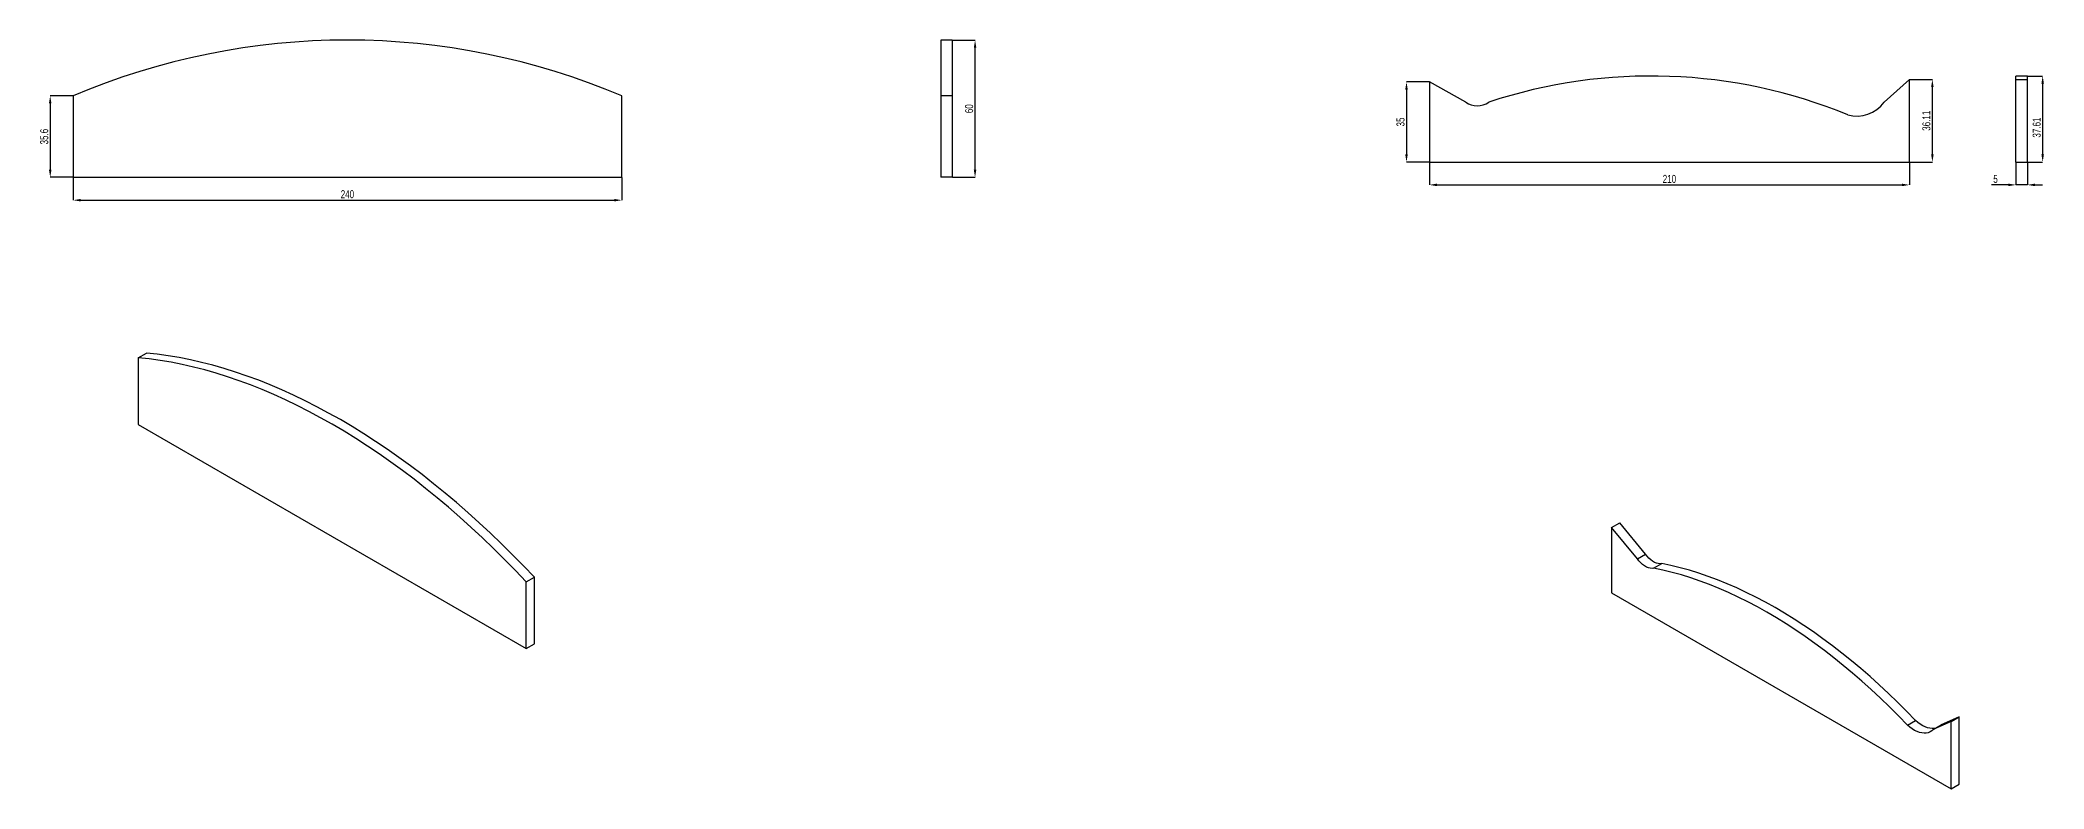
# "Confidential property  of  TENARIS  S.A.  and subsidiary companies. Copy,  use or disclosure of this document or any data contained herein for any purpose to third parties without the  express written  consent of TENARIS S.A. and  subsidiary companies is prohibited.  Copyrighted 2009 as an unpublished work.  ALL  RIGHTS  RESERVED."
# Model space of a CAD drawing. Header units: millimetres. Extents: x -10883 to -9053, y -35844 to -35438.
# Drawn here: x -10883 to -10006, y -35844 to -35516 of the extents above; entities that cross this region are included whole.
import ezdxf

# ---------------------------------------------------------------- set-up
doc = ezdxf.new("R2010")
doc.units = ezdxf.units.MM
doc.header["$LTSCALE"] = 0.3
doc.styles.add('SLDTEXTSTYLE0', font='TXT', dxfattribs={"width": 0.75})
doc.dimstyles.new('SLDDIMSTYLE0', dxfattribs={"dimtxt": 3.5, "dimasz": 3.302, "dimexe": 0, "dimexo": 0.0625, "dimgap": 0.875, "dimtad": 1, "dimrnd": 1e-09, "dimzin": 12, "dimdsep": 46, "dimtxsty": 'SLDTEXTSTYLE0', "dimsah": 1, "dimcen": 0.09, "dimadec": 0, "dimazin": 3, "dimtfac": 1, "dimtofl": 0, "dimtmove": 0, "dimatfit": 3, "dimfxl": 1, "dimfrac": 2, "dimtolj": 1, "dimtzin": 12, "dimarcsym": 0})
doc.dimstyles.new('SLDDIMSTYLE1', dxfattribs={"dimtxt": 3.5, "dimasz": 3.302, "dimexe": 0, "dimexo": 0.0625, "dimgap": 0.875, "dimtad": 1, "dimrnd": 1e-09, "dimzin": 12, "dimdsep": 46, "dimtxsty": 'SLDTEXTSTYLE0', "dimsah": 1, "dimcen": 0.09, "dimadec": 0, "dimazin": 3, "dimtfac": 1, "dimtmove": 0, "dimatfit": 0, "dimfxl": 1, "dimfrac": 2, "dimtolj": 1, "dimtzin": 12, "dimarcsym": 0})

# ---------------------------------------------------------------- blocks, each defined once
blk = doc.blocks.new('*D156')
at = {"color": 0, "linetype": 'Continuous', "lineweight": -2, "transparency": 16777216}
for p, q in [((-10275.21, -35534.59), (-10285.15, -35534.59)), ((-10285.15, -35537.9), (-10285.15, -35566.29)), ((-10275.21, -35569.59), (-10285.15, -35569.59))]:
    blk.add_line(p, q, dxfattribs=at)
at = {"color": 0, "linetype": 'Continuous', "transparency": 16777216}
for points in [[(-10285.7, -35537.9), (-10284.6, -35537.9), (-10285.15, -35534.59)], [(-10285.7, -35566.29), (-10284.6, -35566.29), (-10285.15, -35569.59)]]:
    blk.add_solid(points, dxfattribs=at)
at = {"layer": 'Defpoints', "color": 0, "linetype": 'Continuous', "transparency": 16777216}
for p in [(-10275.15, -35534.59), (-10285.15, -35569.59), (-10275.15, -35569.59)]:
    blk.add_point(p, dxfattribs=at)
at = {"color": 0, "linetype": 'Continuous', "lineweight": 18, "transparency": 16777216, "insert": (-10289.53, -35552.09), "char_height": 3.5, "attachment_point": 2, "rotation": 90, "style": 'SLDTEXTSTYLE0'}
blk.add_mtext('\\A1;35', dxfattribs=at)
blk = doc.blocks.new('*D157')
at = {"color": 0, "linetype": 'Continuous', "lineweight": -2, "transparency": 16777216}
for p, q in [((-10065.09, -35533.48), (-10055.15, -35533.48)), ((-10055.15, -35566.29), (-10055.15, -35536.79)), ((-10065.09, -35569.59), (-10055.15, -35569.59))]:
    blk.add_line(p, q, dxfattribs=at)
at = {"color": 0, "linetype": 'Continuous', "transparency": 16777216}
for points in [[(-10055.7, -35536.79), (-10054.6, -35536.79), (-10055.15, -35533.48)], [(-10055.7, -35566.29), (-10054.6, -35566.29), (-10055.15, -35569.59)]]:
    blk.add_solid(points, dxfattribs=at)
at = {"layer": 'Defpoints', "color": 0, "linetype": 'Continuous', "transparency": 16777216}
for p in [(-10065.15, -35533.48), (-10055.15, -35533.48), (-10065.15, -35569.59)]:
    blk.add_point(p, dxfattribs=at)
at = {"color": 0, "linetype": 'Continuous', "lineweight": 18, "transparency": 16777216, "insert": (-10059.53, -35551.54), "char_height": 3.5, "attachment_point": 2, "rotation": 90, "style": 'SLDTEXTSTYLE0'}
blk.add_mtext('\\A1;36.11', dxfattribs=at)
blk = doc.blocks.new('*D158')
at = {"color": 0, "linetype": 'Continuous', "lineweight": -2, "transparency": 16777216}
for p, q in [((-10275.15, -35569.66), (-10275.15, -35579.59)), ((-10065.15, -35569.66), (-10065.15, -35579.59)), ((-10271.85, -35579.59), (-10068.45, -35579.59))]:
    blk.add_line(p, q, dxfattribs=at)
at = {"color": 0, "linetype": 'Continuous', "transparency": 16777216}
for points in [[(-10271.85, -35579.04), (-10271.85, -35580.14), (-10275.15, -35579.59)], [(-10068.45, -35579.04), (-10068.45, -35580.14), (-10065.15, -35579.59)]]:
    blk.add_solid(points, dxfattribs=at)
at = {"layer": 'Defpoints', "color": 0, "linetype": 'Continuous', "transparency": 16777216}
for p in [(-10275.15, -35569.59), (-10065.15, -35569.59), (-10065.15, -35579.59)]:
    blk.add_point(p, dxfattribs=at)
at = {"color": 0, "linetype": 'Continuous', "lineweight": 18, "transparency": 16777216, "insert": (-10170.15, -35575.22), "char_height": 3.5, "attachment_point": 2, "style": 'SLDTEXTSTYLE0'}
blk.add_mtext('\\A1;210', dxfattribs=at)
blk = doc.blocks.new('*D159')
at = {"color": 0, "linetype": 'Continuous', "lineweight": -2, "transparency": 16777216}
for p, q in [((-10013.53, -35531.98), (-10006.91, -35531.98)), ((-10006.91, -35535.28), (-10006.91, -35566.29)), ((-10013.53, -35569.59), (-10006.91, -35569.59))]:
    blk.add_line(p, q, dxfattribs=at)
at = {"color": 0, "linetype": 'Continuous', "transparency": 16777216}
for points in [[(-10007.46, -35535.28), (-10006.36, -35535.28), (-10006.91, -35531.98)], [(-10007.46, -35566.29), (-10006.36, -35566.29), (-10006.91, -35569.59)]]:
    blk.add_solid(points, dxfattribs=at)
at = {"layer": 'Defpoints', "color": 0, "linetype": 'Continuous', "transparency": 16777216}
for p in [(-10013.59, -35531.98), (-10013.59, -35569.59), (-10006.91, -35569.59)]:
    blk.add_point(p, dxfattribs=at)
at = {"color": 0, "linetype": 'Continuous', "lineweight": 18, "transparency": 16777216, "insert": (-10011.29, -35554.52), "char_height": 3.5, "attachment_point": 2, "rotation": 90, "style": 'SLDTEXTSTYLE0'}
blk.add_mtext('\\A1;37.61', dxfattribs=at)
blk = doc.blocks.new('*D160')
at = {"color": 0, "linetype": 'Continuous', "lineweight": -2, "transparency": 16777216}
for p, q in [((-10018.59, -35569.66), (-10018.59, -35579.59)), ((-10013.59, -35569.66), (-10013.59, -35579.59)), ((-10021.89, -35579.59), (-10029.28, -35579.59)), ((-10013.59, -35579.59), (-10018.59, -35579.59)), ((-10010.29, -35579.59), (-10006.99, -35579.59))]:
    blk.add_line(p, q, dxfattribs=at)
at = {"color": 0, "linetype": 'Continuous', "transparency": 16777216}
for points in [[(-10021.89, -35579.04), (-10021.89, -35580.14), (-10018.59, -35579.59)], [(-10010.29, -35579.04), (-10010.29, -35580.14), (-10013.59, -35579.59)]]:
    blk.add_solid(points, dxfattribs=at)
at = {"layer": 'Defpoints', "color": 0, "linetype": 'Continuous', "transparency": 16777216}
for p in [(-10018.59, -35569.59), (-10013.59, -35569.59), (-10013.59, -35579.59)]:
    blk.add_point(p, dxfattribs=at)
at = {"color": 0, "linetype": 'Continuous', "lineweight": 18, "transparency": 16777216, "insert": (-10027.53, -35575.22), "char_height": 3.5, "attachment_point": 2, "style": 'SLDTEXTSTYLE0'}
blk.add_mtext('\\A1;5', dxfattribs=at)
blk = doc.blocks.new('*D168')
at = {"color": 0, "linetype": 'Continuous', "lineweight": -2, "transparency": 16777216}
for p, q in [((-10868.43, -35540.68), (-10878.36, -35540.68)), ((-10878.36, -35543.98), (-10878.36, -35572.98)), ((-10868.43, -35576.28), (-10878.36, -35576.28))]:
    blk.add_line(p, q, dxfattribs=at)
at = {"color": 0, "linetype": 'Continuous', "transparency": 16777216}
for points in [[(-10878.91, -35543.98), (-10877.81, -35543.98), (-10878.36, -35540.68)], [(-10878.91, -35572.98), (-10877.81, -35572.98), (-10878.36, -35576.28)]]:
    blk.add_solid(points, dxfattribs=at)
at = {"layer": 'Defpoints', "color": 0, "linetype": 'Continuous', "transparency": 16777216}
for p in [(-10868.36, -35540.68), (-10878.36, -35576.28), (-10868.36, -35576.28)]:
    blk.add_point(p, dxfattribs=at)
at = {"color": 0, "linetype": 'Continuous', "lineweight": 18, "transparency": 16777216, "insert": (-10882.74, -35558.48), "char_height": 3.5, "attachment_point": 2, "rotation": 90, "style": 'SLDTEXTSTYLE0'}
blk.add_mtext('\\A1;35.6', dxfattribs=at)
blk = doc.blocks.new('*D169')
at = {"color": 0, "linetype": 'Continuous', "lineweight": -2, "transparency": 16777216}
for p, q in [((-10868.36, -35576.34), (-10868.36, -35586.28)), ((-10628.36, -35576.34), (-10628.36, -35586.28)), ((-10865.06, -35586.28), (-10631.67, -35586.28))]:
    blk.add_line(p, q, dxfattribs=at)
at = {"color": 0, "linetype": 'Continuous', "transparency": 16777216}
for points in [[(-10865.06, -35585.73), (-10865.06, -35586.83), (-10868.36, -35586.28)], [(-10631.67, -35585.73), (-10631.67, -35586.83), (-10628.36, -35586.28)]]:
    blk.add_solid(points, dxfattribs=at)
at = {"layer": 'Defpoints', "color": 0, "linetype": 'Continuous', "transparency": 16777216}
for p in [(-10868.36, -35576.28), (-10628.36, -35576.28), (-10628.36, -35586.28)]:
    blk.add_point(p, dxfattribs=at)
at = {"color": 0, "linetype": 'Continuous', "lineweight": 18, "transparency": 16777216, "insert": (-10748.36, -35581.9), "char_height": 3.5, "attachment_point": 2, "style": 'SLDTEXTSTYLE0'}
blk.add_mtext('\\A1;240', dxfattribs=at)
blk = doc.blocks.new('*D170')
at = {"color": 0, "linetype": 'Continuous', "lineweight": -2, "transparency": 16777216}
for p, q in [((-10483.79, -35516.28), (-10473.85, -35516.28)), ((-10473.85, -35572.98), (-10473.85, -35519.58)), ((-10483.79, -35576.28), (-10473.85, -35576.28))]:
    blk.add_line(p, q, dxfattribs=at)
at = {"color": 0, "linetype": 'Continuous', "transparency": 16777216}
for points in [[(-10474.4, -35519.58), (-10473.3, -35519.58), (-10473.85, -35516.28)], [(-10474.4, -35572.98), (-10473.3, -35572.98), (-10473.85, -35576.28)]]:
    blk.add_solid(points, dxfattribs=at)
at = {"layer": 'Defpoints', "color": 0, "linetype": 'Continuous', "transparency": 16777216}
for p in [(-10483.85, -35516.28), (-10473.85, -35516.28), (-10483.85, -35576.28)]:
    blk.add_point(p, dxfattribs=at)
at = {"color": 0, "linetype": 'Continuous', "lineweight": 18, "transparency": 16777216, "insert": (-10478.22, -35546.28), "char_height": 3.5, "attachment_point": 2, "rotation": 90, "style": 'SLDTEXTSTYLE0'}
blk.add_mtext('\\A1;60', dxfattribs=at)

msp = doc.modelspace()

# ---------------------------------------------------------------- linework, layer by layer
at = {"color": 7, "linetype": 'Continuous', "lineweight": 25}
for p, q in [((-10483.849, -35516.279), (-10488.849, -35516.279)), ((-10488.849, -35516.279), (-10488.849, -35540.679)), ((-10483.849, -35516.279), (-10483.849, -35540.679)), ((-10275.152, -35534.594), (-10275.152, -35569.594)), ((-10259.226, -35543.4), (-10275.152, -35534.594)), ((-10065.152, -35533.484), (-10076.221, -35543.4)), ((-10065.152, -35569.594), (-10065.152, -35533.484)), ((-10013.592, -35531.981), (-10018.592, -35531.981)), ((-10018.592, -35533.484), (-10018.592, -35531.981)), ((-10018.592, -35569.594), (-10018.592, -35533.484)), ((-10018.592, -35533.484), (-10013.592, -35533.484)), ((-10013.592, -35533.484), (-10013.592, -35531.981)), ((-10013.592, -35569.594), (-10013.592, -35533.484)), ((-10868.365, -35540.679), (-10868.365, -35576.279)), ((-10628.365, -35576.279), (-10628.365, -35540.679)), ((-10483.849, -35540.679), (-10488.849, -35540.679)), ((-10488.849, -35540.679), (-10488.849, -35576.279)), ((-10483.849, -35540.679), (-10483.849, -35576.279)), ((-10275.152, -35569.594), (-10065.152, -35569.594)), ((-10018.592, -35569.594), (-10013.592, -35569.594)), ((-10868.365, -35576.279), (-10628.365, -35576.279)), ((-10483.849, -35576.279), (-10488.849, -35576.279)), ((-10839.831, -35655.201), (-10836.295, -35653.16)), ((-10839.831, -35655.201), (-10839.831, -35684.27)), ((-10839.831, -35684.27), (-10670.125, -35782.239)), ((-10195.442, -35729.36), (-10191.907, -35727.319)), ((-10195.442, -35729.36), (-10195.442, -35757.939)), ((-10184.181, -35743.051), (-10195.442, -35729.36)), ((-10180.646, -35741.01), (-10191.907, -35727.319)), ((-10184.181, -35743.051), (-10180.646, -35741.01)), ((-10177.058, -35747.163), (-10173.522, -35745.122)), ((-10670.125, -35753.17), (-10666.59, -35751.129)), ((-10670.125, -35782.239), (-10670.125, -35753.17)), ((-10666.59, -35780.198), (-10666.59, -35751.129)), ((-10195.442, -35757.939), (-10046.95, -35843.661)), ((-10670.125, -35782.239), (-10666.59, -35780.198)), ((-10066.042, -35815.808), (-10062.506, -35813.767)), ((-10046.95, -35814.176), (-10054.777, -35817.755)), ((-10054.777, -35817.755), (-10051.241, -35815.713)), ((-10043.414, -35812.135), (-10051.241, -35815.713)), ((-10046.95, -35814.176), (-10043.414, -35812.135)), ((-10046.95, -35843.661), (-10046.95, -35814.176)), ((-10043.414, -35841.62), (-10043.414, -35812.135)), ((-10046.95, -35843.661), (-10043.414, -35841.62))]:
    msp.add_line(p, q, dxfattribs=at)
at = {"color": 7, "linetype": 'Continuous', "lineweight": 25, "flags": 128}
for points in [[(-10666.59, -35751.129), (-10671.333, -35746.142), (-10676.122, -35741.26), (-10680.952, -35736.485), (-10685.822, -35731.819), (-10690.728, -35727.265), (-10695.668, -35722.826), (-10700.639, -35718.504), (-10705.638, -35714.301), (-10710.663, -35710.221), (-10715.711, -35706.264), (-10720.778, -35702.434), (-10725.863, -35698.732), (-10730.962, -35695.161), (-10736.072, -35691.722), (-10741.191, -35688.418), (-10746.315, -35685.25), (-10751.442, -35682.221), (-10756.57, -35679.331), (-10761.694, -35676.582), (-10766.813, -35673.976), (-10771.923, -35671.515), (-10777.022, -35669.199), (-10782.106, -35667.03), (-10787.174, -35665.009), (-10792.221, -35663.138), (-10797.246, -35661.417), (-10802.246, -35659.847), (-10807.217, -35658.43), (-10812.157, -35657.166), (-10817.063, -35656.055), (-10821.933, -35655.098), (-10826.763, -35654.297), (-10831.551, -35653.65), (-10836.295, -35653.16)], [(-10670.125, -35753.17), (-10674.869, -35748.183), (-10679.657, -35743.301), (-10684.488, -35738.526), (-10689.357, -35733.86), (-10694.264, -35729.306), (-10699.203, -35724.867), (-10704.175, -35720.545), (-10709.174, -35716.342), (-10714.199, -35712.262), (-10719.246, -35708.305), (-10724.314, -35704.475), (-10729.398, -35700.773), (-10734.497, -35697.202), (-10739.607, -35693.764), (-10744.726, -35690.459), (-10749.851, -35687.292), (-10754.978, -35684.262), (-10760.105, -35681.372), (-10765.23, -35678.623), (-10770.348, -35676.017), (-10775.459, -35673.556), (-10780.557, -35671.24), (-10785.642, -35669.071), (-10790.709, -35667.05), (-10795.757, -35665.179), (-10800.782, -35663.458), (-10805.781, -35661.888), (-10810.752, -35660.471), (-10815.692, -35659.207), (-10820.598, -35658.096), (-10825.468, -35657.139), (-10830.298, -35656.338), (-10835.087, -35655.691), (-10839.831, -35655.201)], [(-10177.058, -35747.163), (-10177.775, -35747.265), (-10178.547, -35747.215), (-10179.36, -35747.014), (-10180.197, -35746.666), (-10181.042, -35746.178), (-10181.879, -35745.56), (-10182.691, -35744.823), (-10183.464, -35743.981), (-10184.181, -35743.051)], [(-10173.522, -35745.122), (-10174.24, -35745.224), (-10175.012, -35745.174), (-10175.824, -35744.973), (-10176.661, -35744.625), (-10177.506, -35744.137), (-10178.343, -35743.519), (-10179.156, -35742.782), (-10179.928, -35741.94), (-10180.646, -35741.01)], [(-10066.042, -35815.808), (-10069.948, -35811.767), (-10073.894, -35807.822), (-10077.877, -35803.976), (-10081.893, -35800.232), (-10085.94, -35796.592), (-10090.016, -35793.059), (-10094.117, -35789.636), (-10098.24, -35786.324), (-10102.384, -35783.127), (-10106.544, -35780.045), (-10110.718, -35777.082), (-10114.904, -35774.239), (-10119.097, -35771.518), (-10123.296, -35768.922), (-10127.498, -35766.451), (-10131.699, -35764.109), (-10135.897, -35761.895), (-10140.088, -35759.813), (-10144.27, -35757.862), (-10148.441, -35756.046), (-10152.596, -35754.364), (-10156.734, -35752.818), (-10160.851, -35751.409), (-10164.945, -35750.139), (-10169.013, -35749.007), (-10173.051, -35748.015), (-10177.058, -35747.163)], [(-10062.506, -35813.767), (-10066.413, -35809.726), (-10070.359, -35805.781), (-10074.341, -35801.935), (-10078.357, -35798.191), (-10082.405, -35794.551), (-10086.48, -35791.018), (-10090.581, -35787.595), (-10094.705, -35784.283), (-10098.848, -35781.085), (-10103.008, -35778.004), (-10107.183, -35775.041), (-10111.368, -35772.198), (-10115.562, -35769.477), (-10119.761, -35766.881), (-10123.962, -35764.41), (-10128.163, -35762.068), (-10132.361, -35759.854), (-10136.553, -35757.772), (-10140.735, -35755.821), (-10144.905, -35754.005), (-10149.061, -35752.323), (-10153.199, -35750.777), (-10157.316, -35749.368), (-10161.41, -35748.098), (-10165.477, -35746.966), (-10169.516, -35745.974), (-10173.522, -35745.122)], [(-10054.777, -35817.755), (-10055.437, -35818.33), (-10056.178, -35818.776), (-10056.992, -35819.088), (-10057.871, -35819.263), (-10058.806, -35819.299), (-10059.786, -35819.196), (-10060.802, -35818.954), (-10061.843, -35818.577), (-10062.899, -35818.068), (-10063.958, -35817.432), (-10065.009, -35816.676), (-10066.042, -35815.808)], [(-10053.634, -35817.095), (-10054.336, -35817.222), (-10055.27, -35817.258), (-10056.251, -35817.155), (-10057.267, -35816.913), (-10058.308, -35816.536), (-10059.364, -35816.027), (-10060.422, -35815.391), (-10061.474, -35814.635), (-10062.506, -35813.767)]]:
    msp.add_lwpolyline(points, dxfattribs=at)
at = {"color": 7, "linetype": 'Continuous', "lineweight": 25}
for centre, radius, start, end in [((-10748.365, -35823.561), 307.282, 67.013091, 112.986909), ((-10178.188, -35758.202), 226.22, 67.646473, 108.281949), ((-10254.189, -35536.439), 8.592, 234.111429, 305.888571), ((-10088.162, -35534.841), 14.692, 254.24304, 324.368216)]:
    msp.add_arc(centre, radius, start, end, dxfattribs=at)

# ---------------------------------------------------------------- dimensions: what is measured, and where the dimension line sits
at = {"color": 7, "linetype": 'Continuous', "lineweight": 18}
for base, p1, p2, dimstyle, picture, middle in [((-10473.849, -35516.279), (-10483.849, -35576.279), (-10483.849, -35516.279), 'SLDDIMSTYLE1', '*D170', (-10473.849, -35546.279)), ((-10285.152, -35569.594), (-10275.152, -35534.594), (-10275.152, -35569.594), 'SLDDIMSTYLE0', '*D156', (-10285.152, -35552.094)), ((-10055.152, -35533.484), (-10065.152, -35569.594), (-10065.152, -35533.484), 'SLDDIMSTYLE0', '*D157', (-10055.152, -35551.539)), ((-10006.91, -35569.594), (-10013.592, -35531.981), (-10013.592, -35569.594), 'SLDDIMSTYLE0', '*D159', (-10006.91, -35554.521)), ((-10878.365, -35576.279), (-10868.365, -35540.679), (-10868.365, -35576.279), 'SLDDIMSTYLE0', '*D168', (-10878.365, -35558.479))]:
    dim = msp.add_linear_dim(base=base, p1=p1, p2=p2, angle=90, dimstyle=dimstyle, dxfattribs=at)
    dim.commit()
    dim.dimension.update_dxf_attribs({"geometry": picture, "text_midpoint": middle, "dimtype": 160})
for base, p1, p2, dimstyle, picture, middle in [((-10065.152, -35579.594), (-10275.152, -35569.594), (-10065.152, -35569.594), 'SLDDIMSTYLE0', '*D158', (-10170.152, -35579.594)), ((-10013.592, -35579.594), (-10018.592, -35569.594), (-10013.592, -35569.594), 'SLDDIMSTYLE1', '*D160', (-10027.529, -35579.594)), ((-10628.365, -35586.279), (-10868.365, -35576.279), (-10628.365, -35576.279), 'SLDDIMSTYLE1', '*D169', (-10748.365, -35586.279))]:
    dim = msp.add_linear_dim(base=base, p1=p1, p2=p2, dimstyle=dimstyle, dxfattribs=at)
    dim.commit()
    dim.dimension.update_dxf_attribs({"geometry": picture, "text_midpoint": middle, "dimtype": 160})

doc.saveas('drawing.dxf')
